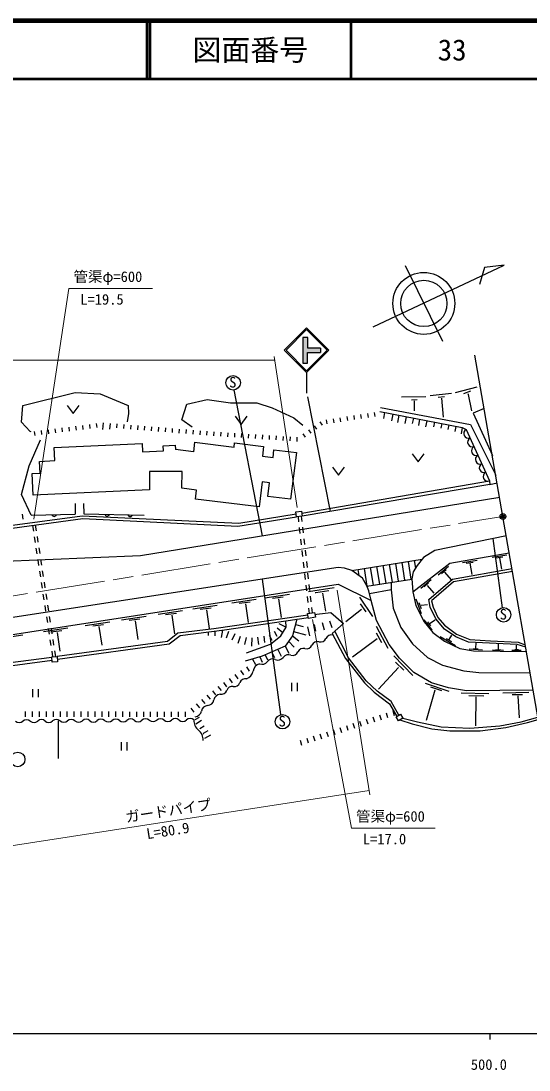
# Model space of a CAD drawing. Units: millimetres at full size, sheet at 1:1000; details may follow other scales. Extents: x 40000 to 680000, y 20000 to 380000.
# Drawn here: x 486976 to 574780, y 198715 to 380000 of the extents above; entities that cross this region are included whole.
import ezdxf
from ezdxf.enums import TextEntityAlignment as Align

# ---------------------------------------------------------------- set-up
doc = ezdxf.new("R2010")
doc.units = ezdxf.units.MM
doc.header["$LTSCALE"] = 1000
doc.header["$PDMODE"] = 32
doc.header["$PDSIZE"] = 500
doc.linetypes.add('CHAIN', pattern=[18.5, 12, -1.5, 3.5, -1.5])
for name, color, linetype, lineweight in [('M-BGD', 7, 'Continuous', 25), ('M-BMK', 2, 'CHAIN', 13), ('M-BMK-SRVR', 3, 'Continuous', 25), ('M-STR-HTXT', 7, 'Continuous', 13), ('M-STR-STRC', 7, 'Continuous', 25), ('M-TTL', 2, 'Continuous', 140), ('M-TTL-BAND', 7, 'Continuous', 25), ('M-TTL-LINE', 7, 'Continuous', 50)]:
    doc.layers.add(name, color=color, linetype=linetype, lineweight=lineweight)
doc.layers.add('M-OTRS', color=6, linetype='Continuous')
doc.layers.add('M-TTL-TXT', color=7, linetype='Continuous')
doc.styles.add('ＭＳ ゴシック', font='')
doc.styles.get('ＭＳ ゴシック').set_extended_font_data('MS Gothic')

msp = doc.modelspace()

# ---------------------------------------------------------------- hatches: boundary and pattern name
at = {"layer": 'M-STR-STRC'}
msp.add_hatch(color=256, dxfattribs=at).paths.add_polyline_path([(535703, 320862), (535703, 325281), (536534, 325281), (536534, 323440), (538720, 323440), (538720, 322719), (536503, 322719), (536503, 320862)])

# ---------------------------------------------------------------- linework, layer by layer
at = {"layer": 'M-BGD'}
for p, q in [((547835, 327125), (570505, 337827)), ((553369, 337752), (559833, 324650)), ((567089, 337381), (566196, 334464)), ((570505, 337827), (567089, 337381)), ((487288, 313578), (496350, 315803)), ((496350, 315803), (500671, 315545)), ((500671, 315545), (505508, 313578)), ((528704, 291002), (523796, 316232)), ((557699, 315270), (561361, 315656)), ((562064, 315820), (565843, 316768)), ((563538, 315644), (564743, 316065)), ((564228, 315621), (564252, 315469)), ((564252, 315469), (564849, 312625)), ((514763, 311062), (515666, 313803)), ((515666, 313803), (519148, 314609)), ((519148, 314609), (523212, 313997)), ((523212, 313997), (527726, 313997)), ((527726, 313997), (530403, 313158)), ((552760, 315071), (556938, 315118)), ((554481, 314544), (555428, 314568)), ((554925, 314380), (554949, 312602)), ((559056, 314977), (560191, 315118)), ((559641, 314813), (559969, 311513)), ((487094, 310682), (487288, 313578)), ((494937, 313558), (495987, 312158)), ((495987, 312158), (497037, 313558)), ((505572, 312191), (505347, 310740)), ((505508, 313578), (505572, 312191)), ((530403, 313158), (534144, 311417)), ((545661, 311983), (545766, 311291)), ((546848, 312163), (546953, 311471)), ((548034, 312343), (548139, 311651)), ((548969, 312499), (563205, 309737)), ((549138, 313188), (564655, 310287)), ((549812, 312336), (549607, 311276)), ((551214, 312064), (550993, 310925)), ((552288, 311855), (552047, 310609)), ((567034, 313026), (565128, 312220)), ((565128, 312220), (568441, 304935)), ((488542, 309034), (487094, 310682)), ((497602, 310121), (497690, 309427)), ((498793, 310272), (498881, 309578)), ((499983, 310423), (500071, 309729)), ((501174, 310557), (501081, 309422)), ((502370, 310460), (502275, 309469)), ((503566, 310362), (503509, 309665)), ((504762, 310265), (504705, 309567)), ((505958, 310168), (505901, 309470)), ((507154, 310070), (507097, 309373)), ((516569, 309805), (514763, 311062)), ((523996, 311692), (525046, 310292)), ((525046, 310292), (526096, 311692)), ((534144, 311417), (535691, 310127)), ((537636, 310039), (538044, 309470)), ((538611, 310739), (539019, 310170)), ((539729, 311085), (539834, 310393)), ((540916, 311265), (541020, 310573)), ((542102, 311445), (542207, 310752)), ((543288, 311624), (543393, 310932)), ((544475, 311804), (544580, 311112)), ((553532, 311614), (553310, 310469)), ((554794, 311369), (554609, 310416)), ((555865, 311161), (555662, 310118)), ((557092, 310923), (556891, 309890)), ((558421, 310665), (558260, 309837)), ((559702, 310417), (559546, 309614)), ((560902, 310184), (560753, 309416)), ((564655, 310287), (569036, 301513)), ((488728, 309020), (488542, 309034)), ((489269, 309063), (489357, 308369)), ((490460, 309214), (490548, 308520)), ((491650, 309365), (491738, 308671)), ((492841, 309516), (492929, 308822)), ((494031, 309668), (494119, 308973)), ((495221, 309819), (495310, 309124)), ((496412, 309970), (496500, 309275)), ((508350, 309973), (508293, 309275)), ((509546, 309876), (509490, 309178)), ((510742, 309778), (510686, 309081)), ((511938, 309681), (511882, 308983)), ((513134, 309584), (513078, 308886)), ((514331, 309486), (514274, 308789)), ((515527, 309389), (515470, 308691)), ((516723, 309292), (516666, 308594)), ((517919, 309194), (517862, 308497)), ((519115, 309097), (519058, 308399)), ((520312, 309015), (520265, 308317)), ((521509, 308935), (521462, 308237)), ((522707, 308855), (522660, 308156)), ((523904, 308775), (523857, 308076)), ((525101, 308694), (525054, 307996)), ((526298, 308614), (526252, 307916)), ((527496, 308534), (527449, 307835)), ((528693, 308454), (528646, 307755)), ((529890, 308373), (529844, 307675)), ((531088, 308293), (531041, 307595)), ((532285, 308213), (532238, 307514)), ((535687, 308638), (536095, 308070)), ((536661, 309338), (537070, 308770)), ((562115, 309949), (561947, 309082)), ((563205, 309737), (563064, 308626)), ((563205, 309737), (563918, 309410)), ((563918, 309410), (567954, 300510)), ((488390, 303142), (490362, 307592)), ((492738, 306282), (507913, 306999)), ((507913, 306999), (507982, 305539)), ((511570, 306579), (513634, 306676)), ((511611, 305711), (511570, 306579)), ((513634, 306676), (513669, 305932)), ((516983, 307218), (516780, 305552)), ((516983, 307218), (523794, 306375)), ((523794, 306375), (523880, 307077)), ((523880, 307077), (528907, 306455)), ((528907, 306455), (528704, 304811)), ((533482, 308133), (533436, 307434)), ((534680, 308052), (534633, 307354)), ((492844, 304024), (492738, 306282)), ((507982, 305539), (511611, 305711)), ((516780, 305552), (513669, 305932)), ((528704, 304811), (530538, 304584)), ((530538, 304584), (530702, 305911)), ((530702, 305911), (534582, 305431)), ((534582, 305431), (533582, 297341)), ((554565, 305205), (555615, 303805)), ((555615, 303805), (556665, 305205)), ((487078, 298176), (488390, 303142)), ((490176, 303897), (492844, 304024)), ((490273, 301849), (490176, 303897)), ((540791, 302895), (541841, 301495)), ((541841, 301495), (542891, 302895)), ((488896, 301784), (490273, 301849)), ((489073, 298044), (488896, 301784)), ((509197, 302128), (509195, 298995)), ((514805, 302125), (509197, 302128)), ((514804, 299240), (514805, 302125)), ((517314, 298930), (514804, 299240)), ((528665, 300337), (528131, 296024)), ((529934, 300180), (528665, 300337)), ((529643, 297828), (529934, 300180)), ((535489, 294949), (567954, 300510)), ((567993, 299925), (535554, 294425)), ((567954, 300510), (567993, 299925)), ((567993, 299925), (569270, 300169)), ((488712, 294607), (487078, 298176)), ((509195, 298995), (489073, 298044)), ((569711, 297631), (507607, 287592)), ((517123, 297386), (517314, 298930)), ((528131, 296024), (517123, 297386)), ((533582, 297341), (529643, 297828)), ((496360, 296632), (496324, 294754)), ((497779, 296589), (497858, 294840)), ((479926, 291581), (497666, 294005)), ((497576, 294439), (480259, 292100)), ((487162, 294766), (487321, 293880)), ((488712, 294607), (496324, 294754)), ((524640, 293176), (497576, 294439)), ((497666, 294005), (524481, 292686)), ((497858, 294840), (508292, 294589)), ((524481, 292686), (534588, 294304)), ((534528, 294785), (524640, 293176)), ((534478, 295180), (535445, 295301)), ((534588, 294304), (534478, 295180)), ((535554, 294425), (534588, 294304)), ((534863, 294339), (534966, 293437)), ((535394, 294405), (535496, 293518)), ((535445, 295301), (535554, 294425)), ((488968, 292817), (489117, 291848)), ((489453, 292883), (489602, 291905)), ((535080, 292443), (535193, 291449)), ((535610, 292525), (535724, 291531)), ((489268, 290859), (489419, 289871)), ((489754, 290916), (489905, 289928)), ((535307, 290456), (535421, 289462)), ((535839, 290538), (535953, 289544)), ((570859, 291029), (558522, 288503)), ((568510, 290548), (570163, 278614)), ((489570, 288882), (489721, 287894)), ((490056, 288939), (490207, 287951)), ((535534, 288469), (535648, 287475)), ((536067, 288551), (536181, 287557)), ((558522, 288503), (556548, 287266)), ((507607, 287592), (480573, 286462)), ((489872, 286905), (490023, 285917)), ((490358, 286962), (490509, 285974)), ((535762, 286482), (535876, 285488)), ((536295, 286564), (536409, 285570)), ((544173, 285038), (556340, 287003)), ((553867, 286604), (554362, 283534)), ((554953, 286779), (555168, 285445)), ((556548, 287266), (555463, 285896)), ((556038, 286955), (556083, 286679)), ((561084, 286277), (571367, 288105)), ((563302, 286425), (565796, 286845)), ((563923, 286291), (565117, 286492)), ((568429, 287351), (570923, 287772)), ((569050, 287217), (570244, 287418)), ((569700, 287217), (570034, 285287)), ((541811, 285575), (459782, 272997)), ((490175, 284928), (490326, 283940)), ((490660, 284985), (490811, 283997)), ((542911, 285427), (541811, 285575)), ((544173, 285038), (542911, 285427)), ((545983, 283728), (544173, 285038)), ((545179, 285201), (545342, 284192)), ((546265, 285376), (546761, 282306)), ((547351, 285552), (547847, 282482)), ((548437, 285727), (548933, 282657)), ((549523, 285902), (550019, 282833)), ((550609, 286078), (551105, 283008)), ((551695, 286253), (552190, 283183)), ((552781, 286428), (553276, 283359)), ((554753, 284811), (554504, 283610)), ((554687, 281362), (561084, 286277)), ((555463, 285896), (554753, 284811)), ((559061, 284302), (560877, 285811)), ((559663, 284522), (560437, 285200)), ((560189, 284751), (561345, 283451)), ((561530, 283547), (571843, 285369)), ((571928, 284880), (561739, 283099)), ((564573, 286291), (564907, 284361)), ((490477, 282951), (490628, 281963)), ((490963, 283008), (491114, 282020)), ((531909, 260126), (528708, 283566)), ((535989, 284495), (536103, 283501)), ((536523, 284577), (536637, 283583)), ((546748, 282386), (545983, 283728)), ((546777, 282309), (554508, 283558)), ((550970, 282986), (550929, 281684)), ((554504, 283610), (554687, 281362)), ((556055, 281991), (557870, 283501)), ((556657, 282211), (557431, 282890)), ((557454, 280042), (561530, 283547)), ((561739, 283099), (557932, 279812)), ((463691, 270613), (541812, 282655)), ((491265, 281031), (491416, 280043)), ((536217, 282508), (536330, 281514)), ((536676, 281398), (541100, 282086)), ((536752, 282590), (536866, 281596)), ((537842, 281226), (537947, 281235)), ((537947, 281235), (540192, 281579)), ((539084, 281140), (539609, 278015)), ((541812, 282655), (547471, 279835)), ((547075, 281528), (546748, 282386)), ((547471, 279835), (547075, 281528)), ((550929, 281684), (547197, 281008)), ((550930, 281711), (550929, 281684)), ((550929, 281684), (551328, 278514)), ((554687, 281362), (555195, 279015)), ((557182, 282440), (558338, 281141)), ((490779, 280974), (490930, 279986)), ((523392, 279455), (527620, 280086)), ((524682, 279369), (526560, 279627)), ((525757, 279283), (526230, 276058)), ((529130, 280340), (533358, 280970)), ((530420, 280254), (532298, 280512)), ((531495, 280168), (531968, 276943)), ((536444, 280521), (536558, 279527)), ((536980, 280603), (537094, 279610)), ((545494, 280426), (547716, 277072)), ((545623, 279251), (546555, 277889)), ((548415, 276422), (547471, 279835)), ((555242, 280128), (556112, 277606)), ((555758, 279536), (556112, 278456)), ((557723, 278720), (557454, 280042)), ((557932, 279812), (558198, 278727)), ((491081, 278997), (491232, 278008)), ((491567, 279054), (491718, 278066)), ((510683, 277496), (514911, 278127)), ((511973, 277410), (513851, 277668)), ((516673, 278419), (520901, 279050)), ((517963, 278333), (519841, 278591)), ((519038, 278247), (519511, 275023)), ((536521, 277586), (537729, 277805)), ((536673, 276753), (536521, 277586)), ((536672, 278534), (536775, 277632)), ((537208, 278616), (537310, 277729)), ((537729, 277805), (537880, 276973)), ((537797, 277430), (538086, 277473)), ((538086, 277473), (540543, 277766)), ((540543, 277766), (542696, 275893)), ((545838, 278319), (543144, 276141)), ((551328, 278514), (552627, 275161)), ((555195, 279015), (556646, 276177)), ((556131, 279058), (557259, 279135)), ((558682, 276660), (557723, 278720)), ((558198, 278727), (559048, 276910)), ((491383, 277020), (491535, 276031)), ((491869, 277077), (492020, 276089)), ((498089, 275555), (502317, 276185)), ((499379, 275469), (501256, 275726)), ((504360, 276521), (508588, 277152)), ((505650, 276435), (507527, 276693)), ((506725, 276349), (507198, 273124)), ((513048, 277324), (513521, 274099)), ((536569, 277325), (520308, 274971)), ((522159, 274760), (536647, 276895)), ((531533, 275886), (532785, 275225)), ((532785, 275225), (532744, 276320)), ((534648, 276601), (533908, 273764)), ((534418, 275717), (535758, 275368)), ((537880, 276973), (536673, 276753)), ((537645, 275722), (537903, 274575)), ((539021, 276066), (539365, 274761)), ((540296, 276324), (540683, 275177)), ((542696, 275893), (540744, 274122)), ((550627, 272262), (548415, 276422)), ((556646, 276177), (558156, 274299)), ((557969, 274828), (556676, 276536)), ((557262, 276185), (557778, 275497)), ((557593, 275860), (558561, 276510)), ((560157, 274905), (558682, 276660)), ((559048, 276910), (560195, 275599)), ((560195, 275599), (562231, 274062)), ((483066, 273311), (487294, 273942)), ((490874, 274515), (495102, 275146)), ((491686, 275043), (491837, 274054)), ((492164, 274429), (494041, 274687)), ((492172, 275100), (492323, 274112)), ((493239, 274343), (493712, 271118)), ((500454, 275383), (500927, 272158)), ((514066, 274188), (512284, 272776)), ((512585, 272380), (514465, 273792)), ((520308, 274971), (514066, 274188)), ((514465, 273792), (522159, 274760)), ((519340, 274405), (519305, 273799)), ((520500, 274551), (520460, 273737)), ((521833, 274719), (521583, 273487)), ((522847, 274501), (522457, 273362)), ((523963, 274080), (523432, 272996)), ((529879, 273866), (530316, 272984)), ((530082, 272329), (531872, 273768)), ((530706, 274575), (531197, 273709)), ((531260, 275129), (532203, 274296)), ((531872, 273768), (532785, 275225)), ((533908, 273764), (532629, 271939)), ((533908, 273764), (535012, 272903)), ((534095, 274480), (536188, 273935)), ((536470, 275306), (536856, 273729)), ((540744, 274122), (543072, 269812)), ((543561, 269936), (541220, 274554)), ((548339, 274245), (549285, 272583)), ((548382, 275435), (550360, 271608)), ((552627, 275161), (554646, 272370)), ((558052, 274727), (557969, 274828)), ((558156, 274299), (560157, 272807)), ((562146, 273582), (560157, 274905)), ((560982, 273128), (561421, 273841)), ((562231, 274062), (564548, 273134)), ((491988, 273066), (492139, 272077)), ((492474, 273123), (492625, 272135)), ((512284, 272776), (493224, 270197)), ((493274, 269691), (512585, 272380)), ((524871, 273624), (524462, 272442)), ((525866, 273448), (525632, 272231)), ((525939, 270784), (530082, 272329)), ((526884, 273401), (526791, 271985)), ((527879, 273518), (528043, 272255)), ((532629, 271939), (528678, 270222)), ((528951, 273717), (529083, 272594)), ((532629, 271939), (533291, 270740)), ((533239, 272809), (534167, 271785)), ((548526, 273256), (544255, 270075)), ((552382, 269892), (550627, 272262)), ((554646, 272370), (557226, 270000)), ((559408, 273637), (562046, 272096)), ((560157, 272807), (562825, 271543)), ((560459, 273312), (561358, 272771)), ((564334, 272681), (562146, 273582)), ((572722, 272254), (564334, 272681)), ((564548, 273134), (568145, 272861)), ((565582, 271659), (565667, 272491)), ((568145, 272861), (572925, 272652)), ((569498, 271455), (569505, 272309)), ((572594, 271417), (572626, 272137)), ((574208, 271769), (572722, 272254)), ((572925, 272652), (574134, 272193)), ((492290, 271089), (492438, 270120)), ((492292, 270105), (493224, 270197)), ((492776, 271146), (492926, 270168)), ((493224, 270197), (493316, 269273)), ((528678, 270222), (525711, 269345)), ((529177, 270439), (529590, 269626)), ((530345, 270947), (530804, 269989)), ((531393, 271402), (531950, 270237)), ((551435, 270268), (554674, 266900)), ((562825, 271543), (565183, 271169)), ((566721, 271251), (564453, 271455)), ((565183, 271169), (574332, 271056)), ((565208, 271540), (565976, 271478)), ((565582, 271617), (565582, 271659)), ((570377, 271213), (568454, 271245)), ((569046, 271360), (569893, 271353)), ((573448, 271213), (571823, 271213)), ((572957, 271328), (572333, 271328)), ((492303, 269998), (463263, 266238)), ((463357, 265735), (492350, 269520)), ((492383, 269181), (492292, 270105)), ((493316, 269273), (492383, 269181)), ((525933, 268405), (526439, 267660)), ((526992, 269723), (527488, 268804)), ((528253, 270096), (528635, 269224)), ((543072, 269812), (546319, 265635)), ((546633, 265991), (543561, 269936)), ((551707, 269222), (553155, 267789)), ((554857, 267417), (552382, 269892)), ((557226, 270000), (559807, 268688)), ((559807, 268688), (563493, 267714)), ((523948, 267056), (524454, 266311)), ((524941, 267730), (525447, 266986)), ((552223, 268247), (548741, 264521)), ((557912, 265653), (554857, 267417)), ((563493, 267714), (566126, 267424)), ((566126, 267424), (574976, 267351)), ((520997, 264997), (521559, 264294)), ((521963, 265707), (522469, 264962)), ((522956, 266381), (523462, 265637)), ((533736, 265607), (533736, 264207)), ((534786, 264207), (534786, 265607)), ((546319, 265635), (548004, 264002)), ((548513, 264178), (546633, 265991)), ((556823, 265580), (560919, 264206)), ((557738, 264952), (559668, 264321)), ((560861, 264758), (557912, 265653)), ((563968, 264257), (560861, 264758)), ((488949, 264541), (488949, 263141)), ((489999, 263141), (489999, 264541)), ((519122, 263499), (519684, 262796)), ((520059, 264248), (520621, 263545)), ((548004, 264002), (550690, 261984)), ((550936, 262387), (548513, 264178)), ((558492, 264378), (557003, 259091)), ((563061, 263923), (567833, 263794)), ((575497, 264354), (563968, 264257)), ((564351, 263450), (566988, 263378)), ((565583, 263177), (565508, 258184)), ((570253, 263878), (574773, 264002)), ((571839, 263591), (573664, 263620)), ((572871, 263381), (573086, 259576)), ((516310, 261251), (516872, 260548)), ((517247, 262000), (517809, 261297)), ((518185, 262749), (518747, 262046)), ((550690, 261984), (551962, 259834)), ((552296, 260038), (550936, 262387)), ((487727, 260660), (487726, 259760)), ((488927, 260659), (488926, 259759)), ((490127, 260658), (490126, 259758)), ((491327, 260656), (491326, 259756)), ((492527, 260655), (492526, 259755)), ((493727, 260654), (493726, 259754)), ((494927, 260653), (494926, 259753)), ((496127, 260652), (496126, 259752)), ((497327, 260650), (497326, 259750)), ((498527, 260649), (498526, 259749)), ((499727, 260648), (499726, 259748)), ((500927, 260647), (500926, 259747)), ((502127, 260645), (502126, 259745)), ((503327, 260644), (503326, 259744)), ((504527, 260643), (504526, 259743)), ((505727, 260642), (505726, 259742)), ((506927, 260641), (506926, 259741)), ((508127, 260639), (508126, 259739)), ((509327, 260638), (509326, 259738)), ((510527, 260637), (510526, 259737)), ((511727, 260636), (511726, 259736)), ((512927, 260635), (512926, 259735)), ((514127, 260633), (514126, 259733)), ((515327, 260632), (515326, 259732)), ((517773, 259617), (517028, 259241)), ((546643, 259372), (546917, 258515)), ((547786, 259737), (548060, 258880)), ((548929, 260102), (549203, 259245)), ((550073, 260467), (550346, 259610)), ((551216, 260832), (551490, 259975)), ((551807, 259739), (552551, 260195)), ((552217, 259069), (551807, 259739)), ((552961, 259525), (552217, 259069)), ((552551, 260195), (552961, 259525)), ((552961, 259525), (555516, 258862)), ((573400, 258913), (576304, 259716)), ((574497, 258789), (576374, 259311)), ((493396, 259044), (493413, 252530)), ((518168, 259094), (517181, 258508)), ((518620, 258152), (517862, 257648)), ((540928, 257547), (541201, 256689)), ((542071, 257912), (542344, 257054)), ((543214, 258277), (543488, 257420)), ((544357, 258642), (544631, 257785)), ((545500, 259007), (545774, 258150)), ((552436, 259203), (554591, 258532)), ((554591, 258532), (558008, 257678)), ((555516, 258862), (559571, 257994)), ((558008, 257678), (561098, 257338)), ((559571, 257994), (564547, 257783)), ((564547, 257783), (569708, 258204)), ((566340, 257315), (570775, 257888)), ((569708, 258204), (573400, 258913)), ((570775, 257888), (574497, 258789)), ((519289, 257336), (518480, 256846)), ((518480, 256846), (518564, 256897)), ((519741, 256559), (518697, 256030)), ((535212, 255722), (535486, 254864)), ((536355, 256087), (536629, 255229)), ((537498, 256452), (537772, 255594)), ((538641, 256817), (538915, 255959)), ((539784, 257182), (540058, 256324)), ((561098, 257338), (566340, 257315)), ((504278, 255343), (504278, 253943)), ((505328, 253943), (505328, 255343))]:
    msp.add_line(p, q, dxfattribs=at)
for centre, radius in [((556599, 331195), 5351), ((556599, 331195), 4000), ((523637, 317472), 1250), ((570388, 277384), 1250), ((532172, 258904), 1250), ((486420, 252385), 1250)]:
    msp.add_circle(centre, radius, dxfattribs=at)
for centre, radius, start, end in [((564316, 308696), 817, 119.10333, 289.68336), ((564988, 307213), 817, 119.10333, 289.68336), ((565661, 305729), 817, 119.10333, 289.68336), ((566334, 304246), 817, 119.10333, 289.68336), ((567006, 302763), 817, 119.10333, 289.68336), ((567679, 301280), 817, 119.10333, 289.68336), ((492709, 294801), 417, 197.3658, 344.84539), ((501860, 294861), 417, 194.88317, 342.36276), ((505858, 294764), 417, 194.88317, 342.36276), ((540609, 272889), 1020, 74.71425, 156.67078), ((536324, 272536), 1020, 254.71425, 336.67078), ((538198, 271728), 1020, 74.71425, 156.67078), ((538736, 273697), 1020, 254.71425, 336.67078), ((533188, 269373), 1116, 65.94349, 144.14476), ((533912, 271376), 1020, 254.71425, 336.67078), ((535786, 270568), 1020, 74.71425, 156.67078), ((528666, 267390), 1608, 106.66862, 171.43054), ((528659, 269949), 1116, 245.94349, 324.14476), ((530469, 268642), 1116, 65.94349, 144.14476), ((531379, 270680), 1116, 245.94349, 324.14476), ((525486, 267869), 1608, 286.66862, 351.43054), ((523479, 264003), 1000, 79.1106, 161.93853), ((523857, 265967), 1000, 259.1106, 341.93853), ((525758, 265347), 1000, 79.1106, 161.93853), ((521468, 262473), 1171, 93.84201, 170.13242), ((521578, 264623), 1000, 259.1106, 341.93853), ((519318, 260539), 1171, 93.84201, 170.13242), ((519161, 262875), 1171, 273.84201, 350.13242), ((487948, 258303), 951, 47.90757, 132.92631), ((490519, 258322), 951, 47.90757, 132.92631), ((493089, 258341), 951, 47.90757, 132.92631), ((495660, 258359), 951, 47.90757, 132.92631), ((498231, 258378), 951, 47.90757, 132.92631), ((500802, 258397), 951, 47.90757, 132.92631), ((503373, 258415), 951, 47.90757, 132.92631), ((505943, 258434), 951, 47.90757, 132.92631), ((508514, 258453), 951, 47.90757, 132.92631), ((511085, 258472), 951, 47.90757, 132.92631), ((513656, 258490), 951, 47.90757, 132.92631), ((516227, 258509), 951, 47.90757, 132.92631), ((517011, 260940), 1171, 273.84201, 350.13242), ((486652, 259696), 951, 227.90757, 312.92631), ((489223, 259715), 951, 227.90757, 312.92631), ((491794, 259734), 951, 227.90757, 312.92631), ((494365, 259752), 951, 227.90757, 312.92631), ((496935, 259771), 951, 227.90757, 312.92631), ((499506, 259790), 951, 227.90757, 312.92631), ((502077, 259808), 951, 227.90757, 312.92631), ((504648, 259827), 951, 227.90757, 312.92631), ((507219, 259846), 951, 227.90757, 312.92631), ((509789, 259865), 951, 227.90757, 312.92631), ((512360, 259883), 951, 227.90757, 312.92631), ((514931, 259902), 951, 227.90757, 312.92631), ((518850, 259045), 1993, 175.11406, 233.12791), ((516458, 255856), 1993, 355.11406, 53.12791)]:
    msp.add_arc(centre, radius, start, end, dxfattribs=at)
at = {"layer": 'M-BMK'}
msp.add_line((471313, 278314), (570276, 294380), dxfattribs=at)
at = {"layer": 'M-BMK-SRVR'}
for p, q in [((570276, 294380), (565429, 322256)), ((576531, 258409), (570276, 294380))]:
    msp.add_line(p, q, dxfattribs=at)
msp.add_circle((570276, 294380), 500, dxfattribs=at)
msp.add_point((570276, 294380), dxfattribs=at)
at = {"layer": 'M-OTRS'}
msp.add_point((570276, 294380), dxfattribs=at)
at = {"layer": 'M-STR-HTXT'}
for p, q in [((495267, 333748), (489177, 293933)), ((495267, 333748), (509706, 333748)), ((399486, 321384), (530818, 321384)), ((530721, 322018), (534723, 295938)), ((547259, 246256), (541618, 281648)), ((544097, 240485), (537342, 276586)), ((467884, 234755), (547141, 246993)), ((544097, 240485), (558536, 240485))]:
    msp.add_line(p, q, dxfattribs=at)
at = {"layer": 'M-STR-STRC'}
for p, q in [((532488, 323118), (536349, 326979)), ((532785, 323118), (536349, 326682)), ((536349, 326979), (540209, 323118)), ((536349, 326682), (539912, 323118)), ((536534, 325281), (535703, 325281)), ((535703, 325281), (535703, 320862)), ((536534, 323440), (536534, 325281)), ((536349, 319257), (532488, 323118)), ((536349, 319554), (532785, 323118)), ((540209, 323118), (536349, 319257)), ((539912, 323118), (536349, 319554)), ((536503, 320862), (536503, 322719)), ((536503, 322719), (538720, 322719)), ((538720, 323440), (536534, 323440)), ((538720, 323440), (538720, 322719)), ((535703, 320862), (536503, 320862)), ((536349, 319257), (536349, 315701)), ((536494, 315049), (540438, 295253))]:
    msp.add_line(p, q, dxfattribs=at)
at = {"layer": 'M-TTL'}
msp.add_line((680000, 380000), (40000, 380000), dxfattribs=at)
at = {"layer": 'M-TTL-BAND'}
for p, q in [((40000, 205000), (579000, 205000)), ((568000, 205000), (568000, 204000))]:
    msp.add_line(p, q, dxfattribs=at)
at = {"layer": 'M-TTL-LINE'}
for p, q in [((508747, 380000), (508747, 370000)), ((509247, 380000), (509247, 370000)), ((543997, 380000), (543997, 370000)), ((40000, 370000), (680000, 370000))]:
    msp.add_line(p, q, dxfattribs=at)

# ---------------------------------------------------------------- texts
at = {"layer": 'M-BGD', "style": 'ＭＳ ゴシック'}
for p in [(522958, 316098), (569709, 276011), (531494, 257530)]:
    msp.add_text('S', height=1833, dxfattribs=at).set_placement(p, align=Align.BOTTOM_LEFT)
at = {"layer": 'M-STR-HTXT', "style": 'ＭＳ ゴシック'}
for s, p in [('管渠φ=600', (496060, 334348)), ('L=19.5', (497237, 330430)), ('管渠φ=600', (544890, 241085)), ('L=17.0', (546067, 237167))]:
    msp.add_text(s, height=1833, dxfattribs=at).set_placement(p, align=Align.BOTTOM_LEFT)
for s, p in [('ガードパイプ', (505250, 240956)), ('L=80.9', (508895, 238058))]:
    msp.add_text(s, height=1833, rotation=8.778, dxfattribs=at).set_placement(p, align=Align.BOTTOM_LEFT)
at = {"layer": 'M-TTL-BAND', "style": 'ＭＳ ゴシック'}
msp.add_text('500.0', height=1833, dxfattribs=at).set_placement((567844, 198195), align=Align.BOTTOM_CENTER)
at = {"layer": 'M-TTL-TXT', "style": 'ＭＳ ゴシック'}
for s, p in [('図面番号', (526622, 375000)), ('33', (561497, 375000))]:
    msp.add_text(s, height=3666, dxfattribs=at).set_placement(p, align=Align.MIDDLE_CENTER)

doc.saveas('drawing.dxf')
